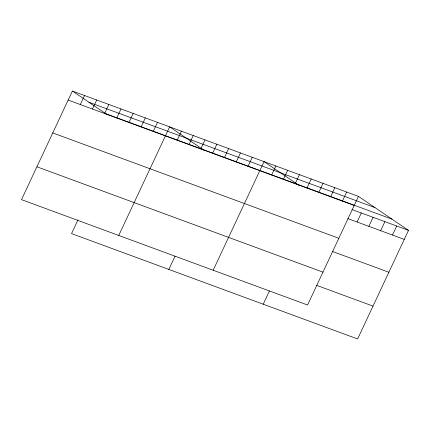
<?xml version="1.0" encoding="UTF-8"?>
<svg xmlns="http://www.w3.org/2000/svg" width="430" height="430" viewBox="0 0 430 430"><rect width="100%" height="100%" fill="white"/><g stroke="black" fill="none" stroke-linecap="round" stroke-linejoin="round"><path stroke-width="0.64" d="M72.38 91.031L21.5 199.644L307.568 305.01L358.448 196.392L72.38 91.031L107.564 114.907M80.302 104.544L84.538 95.508M92.461 109.021L96.696 99.986M104.619 113.498L108.855 104.463M116.777 117.976L121.013 108.941M78.034 219.773L71.552 233.608L357.62 338.969L408.5 230.356L358.448 196.392M128.935 122.453L133.166 113.418M141.094 126.931L145.324 117.901M153.252 131.413L157.482 122.378M118.761 235.468L169.64 126.855L204.83 150.731M177.208 140.234L181.444 131.198M189.012 144.582L193.242 135.547M200.81 148.925L205.046 139.895M212.613 153.274L216.844 144.238M168.818 269.433L175.026 256.173M224.412 157.622L228.642 148.587M236.21 161.965L240.445 152.929M248.013 166.313L252.243 157.278M213.167 270.239L264.047 161.626L299.232 185.497M271.615 175.005L275.845 165.969M283.413 179.353L287.643 170.318M295.211 183.696L299.447 174.661M307.015 188.044L311.245 179.009M263.219 304.198L269.433 290.938M318.813 192.387L323.048 183.352M330.616 196.736L334.846 187.7M342.414 201.084L346.644 192.049M357.067 222.004L361.297 212.968M368.865 226.352L373.1 217.317M380.668 230.695L384.898 221.66M392.466 235.043L396.702 226.008M88.897 102.238L374.965 207.599M105.914 113.783L391.983 219.15M68.144 100.066L354.212 205.427M351.982 209.539L408.5 230.356M347.752 218.574L404.27 239.392M52.756 132.929L338.824 238.29M332.358 251.437L388.876 272.249M36.894 166.786L322.962 272.147M316.496 285.294L373.014 306.106"/></g></svg>
